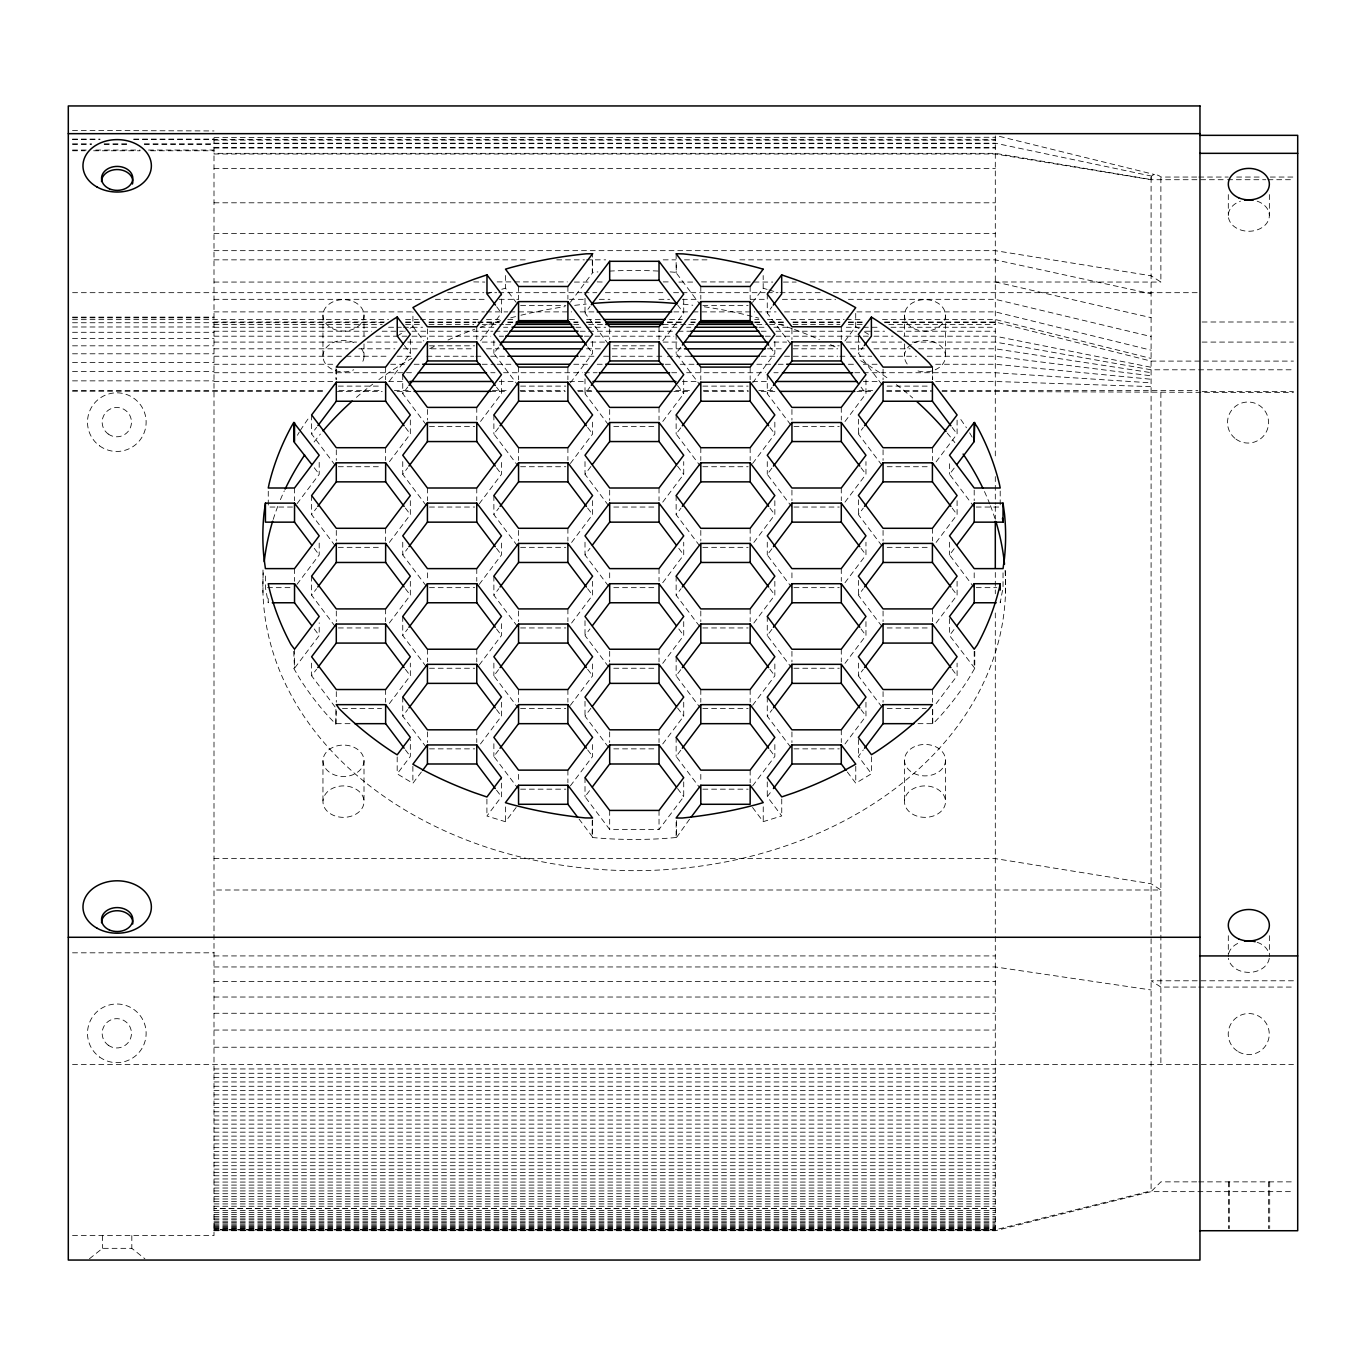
<?xml version="1.0" encoding="UTF-8"?>
<svg xmlns="http://www.w3.org/2000/svg" width="1366" height="1366" viewBox="0 0 1366 1366"><rect width="100%" height="100%" fill="white"/><g stroke="black" fill="none" stroke-linecap="round" stroke-linejoin="round"><path stroke-width="0.75" stroke-dasharray="5 3.75" d="M297.395 435.276L299.239 432.151M974.778 651.326L974.778 668.247L969.228 677.758A371.381 284.487 0 0 1 940.03 716.399L932.722 724.082L932.415 706.768M335.063 465.089L311.619 433.995L316.639 427.319M297.037 503.695L319.2 474.292L319.2 461.606M389.412 381.114L410.329 353.384L410.329 336.463M335.063 545.7L311.619 514.606L316.553 508.05M426.192 424.792L402.748 393.681L407.768 387.005M296.985 584.375L319.2 554.903L319.2 542.217M389.412 461.725L410.329 433.995L410.329 419.191M480.542 340.817L501.459 313.087L501.459 294.049M335.063 626.311L311.619 595.2L316.553 588.661M426.192 505.403L402.748 474.292L407.683 467.753M518.551 386.117L493.877 353.384L498.897 346.708M293.69 651.326L294.527 668.247L319.2 635.514L319.2 622.828M389.344 542.422L410.329 514.606L410.329 499.802M480.542 421.428L501.459 393.681L501.459 378.877M570.425 302.176L592.588 272.773L592.588 253.734M335.063 706.922L311.619 675.811L316.553 669.272M426.192 586.014L402.748 554.903L407.683 548.347M518.551 466.728L493.877 433.995L498.812 427.438M608.451 344.181L585.007 313.087L590.027 306.411M389.344 623.033L410.329 595.2L410.329 580.396M479.244 503.764L501.459 474.292L501.459 461.606M570.425 382.787L592.588 353.384L592.588 340.697M293.69 668.247L298.83 677.109A371.381 284.487 0 0 0 327.891 715.801L335.882 724.236L336.292 710.986M426.192 666.608L402.748 635.514L407.683 628.958M517.321 545.7L493.877 514.606L498.812 508.05M608.451 424.792L585.007 393.681L590.027 387.005M700.809 305.523L676.136 272.773L676.426 261.811M389.344 703.644L410.329 675.811L410.329 663.125M479.244 584.375L501.459 554.903L501.459 542.217M570.373 463.467L592.588 433.995L592.588 419.191M662.8 340.817L683.717 313.087L683.717 298.266M426.192 747.219L402.748 716.125L407.683 709.569M517.321 626.311L493.877 595.2L498.812 588.661M608.451 505.403L585.007 474.292L591.171 466.113M700.809 386.117L676.136 353.384L681.156 346.708M421.36 772.029L412.874 783.281L397.182 773.856L410.329 756.423L410.329 739.501M479.244 664.986L501.459 635.514L501.459 620.71M571.603 542.422L592.588 514.606L592.588 497.685M662.8 421.428L683.717 393.681L683.717 378.877M752.529 302.381L763.184 288.243L763.184 275.556M518.551 708.561L493.877 675.811L498.812 669.272M608.451 586.014L585.007 554.903L589.941 548.347M700.809 466.728L676.136 433.995L681.071 427.438M790.709 344.181L767.265 313.087L772.063 306.701M480.473 743.958L501.459 716.125L501.459 701.321M571.603 623.033L592.588 595.2L592.588 578.279M662.732 502.125L683.717 474.292L683.717 461.606M752.683 382.787L774.846 353.384L774.846 340.697M518.551 789.172L493.877 756.423L498.812 749.883M608.451 666.608L585.007 635.514L589.941 628.958M699.58 545.7L676.136 514.606L681.071 508.05M790.709 424.792L767.265 393.681L772.2 387.141M516.16 807.46L505.42 821.717L486.911 816.031L501.459 796.72L501.459 777.698M570.373 705.283L592.588 675.811L592.588 661.007M662.732 582.736L683.717 554.903L683.717 542.217M752.632 463.467L774.846 433.995L774.846 419.191M844.888 341.039L855.714 326.696L855.714 311.892M608.451 747.219L585.007 716.125L591.171 707.93M699.58 626.311L676.136 595.2L681.071 588.661M791.938 507.042L767.265 474.292L772.2 467.753M881.838 384.495L858.394 353.384L863.107 347.101M570.373 785.894L592.588 756.423L592.588 741.618M662.732 663.347L683.717 635.514L683.717 620.71M753.861 542.422L774.846 514.606L774.846 499.802M844.991 421.513L865.959 393.681L865.959 378.877M683.717 781.915L683.717 796.72L659.027 829.469L609.68 829.469L585.007 796.72L591.171 788.541M700.809 708.561L676.136 675.811L681.071 669.272M791.938 587.653L767.265 554.903L772.2 548.347M881.838 465.089L858.394 433.995L863.329 427.438M676.494 820.59L676.494 837.512L662.886 838.604A371.381 284.487 0 0 1 604.609 838.536L592.212 837.529L592.588 817.995M662.732 743.958L683.717 716.125L683.717 701.321M753.861 623.033L774.846 595.2L774.846 580.396M844.991 502.125L865.959 474.292L865.959 461.606M700.809 789.172L676.136 756.423L681.071 749.883M791.938 668.247L767.265 635.514L772.2 628.958M881.838 545.7L858.394 514.606L863.329 508.05M752.632 705.283L774.846 675.811L774.846 663.125M844.991 582.736L865.959 554.903L865.959 542.217M936.12 461.828L957.088 433.995L957.088 419.191M676.494 837.512L689.693 819.019M790.709 747.219L767.265 716.125L772.2 709.569M881.838 626.311L858.394 595.2L863.329 588.661M974.197 507.042L949.524 474.292L954.458 467.753M752.632 785.894L774.846 756.423L774.846 743.736M844.991 663.347L865.959 635.514L865.959 620.71M936.12 542.422L957.088 514.606L957.088 499.802M752.546 807.443L763.235 821.649L781.745 815.946L767.265 796.72L772.2 790.18M881.838 706.922L858.394 675.811L863.329 669.272M974.197 587.653L949.524 554.903L954.458 548.347M844.991 743.958L865.959 716.125L865.959 701.321M936.12 623.033L957.088 595.2L957.088 580.396M847.33 771.995L855.765 783.196L871.457 773.754L858.394 756.423L863.329 749.883M974.778 668.247L949.524 635.514L954.458 628.958M936.12 703.644L957.088 675.811L957.088 663.125M89.473 1258.752L102.501 1248.336L131.819 1248.336L144.864 1258.752M397.233 336.019L405.292 331.033M409.988 328.216L412.925 326.594L412.925 311.789M486.979 293.878L492.545 291.983M501.783 289.268L505.488 288.192L516.177 302.364M995.302 1229.793L214.001 1229.793L995.302 1229.827L1151.094 1190.862M214.001 1230.732L995.302 1230.732L1151.094 1191.647L1293.448 1191.647M1196.667 177.051L1160.878 177.051C1157.822 173.96 1149.916 173.021 1151.094 179.561L995.302 153.333L214.001 153.333M592.281 259.677L592.281 272.363L597.966 271.919M72.518 130.436L214.001 130.948M214.001 137.522L995.302 137.283M72.518 139.093L99.974 139.093M133.766 139.093L214.001 139.093M72.518 139.605L99.974 139.605M133.766 139.605L995.302 139.759M214.001 140.117L995.302 140.117M214.001 143.191L995.302 143.191L1151.094 176.009M214.001 143.652L995.302 143.652M72.518 143.823L91.522 143.823M104.192 143.823L129.531 143.823M144.318 143.823L214.001 143.823M72.518 144.437L91.522 144.437M104.192 144.437L129.531 144.437M144.318 144.437L214.001 144.437M214.001 147.477L995.302 147.477M214.001 148.04L995.302 148.04M72.518 150.055L87.304 150.055M95.757 150.055L140.1 150.055M148.535 150.055L214.001 150.055M72.518 150.772L85.187 150.772M93.639 150.772L140.1 150.772M150.653 150.772L214.001 150.772M214.001 153.999L995.302 153.999L1151.094 179.714L1225.456 179.714M214.001 168.445L995.302 168.445M999.4 136.378L1154.56 174.541M1198.767 177.051L1228.239 177.051M1236.657 177.051L1261.911 177.051M1270.329 177.051L1293.482 177.051M1227.59 179.714L1265.838 179.714M1267.955 179.714L1293.448 179.714M214.001 202.8L995.302 202.8M214.001 233.381L995.302 233.381M214.001 250.661L995.302 250.661L1151.094 275.778L1160.878 282.062L1160.878 177.051M214.001 259.847L526.952 259.847M556.747 259.847L584.426 259.847M586.56 259.847L605.719 259.847M663.193 259.847L675.965 259.847M684.486 259.847L710.03 259.847M739.826 259.847L995.302 259.847L1151.094 293.741M214.001 282.062L457.115 282.062M473.729 281.908L484.845 282.062M497.139 281.908L567.402 281.908M574.403 282.062L589.344 282.062M597.198 281.908L604.267 282.062M663.193 281.908L671.713 281.908M678.902 282.062L693.843 282.062M701.509 281.908L772.746 282.062M783.401 282.062L796.207 282.062M810.089 281.908L1160.878 282.062M72.569 292.683L432.732 292.683M447.655 292.683L483.888 292.683M486.023 292.683L496.678 292.683M498.795 292.683L581.916 292.683M584.05 292.683L596.84 292.683M605.36 292.683L665.037 292.683M673.558 292.683L679.961 292.683M682.078 292.683L765.199 292.683M767.333 292.683L777.988 292.683M780.123 292.683L820.607 292.683M833.397 292.683L1197.845 292.683M214.001 299.325L420.506 299.325M435.413 299.325L486.501 299.325M499.273 299.325L518.431 299.325M569.52 299.325L586.56 299.325M599.332 299.325L609.97 299.325M658.941 299.325L669.579 299.325M682.351 299.325L699.392 299.325M750.48 299.325L767.504 299.325M782.411 299.325L835.633 299.325M848.406 299.325L995.302 299.325L1151.094 336.548M520.6 305.523L565.848 305.523M702.858 305.523L748.107 305.523M214.001 311.892L411.986 311.892M420.506 311.892L484.367 311.892M486.501 311.892L507.793 311.892M509.911 311.892L571.654 311.892M580.174 311.892L595.064 311.892M673.831 311.892L690.872 311.892M693.006 311.892L754.732 311.892M756.866 311.892L776.025 311.892M784.545 311.892L848.406 311.892M856.926 311.892L995.302 311.892L1151.094 350.191M72.518 317.117L214.001 317.117M72.518 317.8L214.001 317.8M72.518 319.661L388.576 319.507M405.6 319.507L418.372 319.507M420.506 319.507L477.98 319.507M486.501 319.507L499.273 319.507M507.793 319.507L514.179 319.507M569.52 319.507L578.04 319.507M586.56 319.507L601.45 319.507M669.579 319.507L682.351 319.507M690.872 319.507L699.392 319.507M754.732 319.507L759.001 319.507M767.504 319.507L782.411 319.507M790.931 319.507L844.154 319.507M846.271 319.507L863.312 319.507M882.47 319.507L995.302 319.507L1151.094 358.438M214.001 322L384.307 322M405.6 322L420.506 322M429.026 322L475.846 322M477.98 322L499.273 322M507.793 322L514.179 322M573.788 322L578.04 322M586.56 322L601.45 322M667.445 322L682.351 322M690.872 322L695.123 322M754.732 322L761.118 322M769.639 322L784.545 322M793.048 322L839.885 322M848.406 322L863.312 322M884.605 322L995.302 322L1151.094 361.102L1293.448 361.102M1202.097 322L1293.448 322M72.518 322.752L384.307 322.649M405.6 322.649L420.506 322.649M429.026 322.649L475.846 322.649M477.98 322.649L499.273 322.649M507.793 322.649L514.179 322.649M573.788 322.649L578.04 322.649M586.56 322.649L601.45 322.649M667.445 322.649L682.351 322.649M690.872 322.649L695.123 322.649M754.732 322.649L761.118 322.649M769.639 322.649L784.545 322.649M793.048 322.649L839.885 322.649M848.406 322.649L863.312 322.649M884.605 322.649L995.302 322.649M214.001 324.391L382.19 324.391M405.6 324.391L420.506 324.391M429.026 324.391L473.729 324.391M482.232 324.391L503.525 324.391M505.659 324.391L512.045 324.391M573.788 324.391L580.174 324.391M588.678 324.391L603.584 324.391M663.193 324.391L686.603 324.391M688.737 324.391L695.123 324.391M756.866 324.391L767.504 324.391M769.639 324.391L784.545 324.391M793.048 324.391L839.885 324.391M848.406 324.391L863.312 324.391M888.856 324.391L995.302 324.391M72.518 326.986L214.001 326.986M214.001 327.259L377.921 327.259M388.576 327.259L401.348 327.259M403.465 327.259L422.623 327.259M480.115 327.259L495.021 327.259M503.525 327.259L507.793 327.259M575.906 327.259L584.426 327.259M586.56 327.259L605.719 327.259M663.193 327.259L678.099 327.259M686.603 327.259L690.872 327.259M759.001 327.259L765.387 327.259M773.89 327.259L788.797 327.259M846.271 327.259L861.178 327.259M863.312 327.259L880.336 327.259M890.991 327.259L995.302 327.259M214.001 331.221L371.535 331.221M382.19 331.221L403.465 331.221M411.986 331.221L492.887 331.221M495.021 331.221L507.793 331.221M580.174 331.221L586.56 331.221M588.678 331.221L675.965 331.221M678.099 331.221L690.872 331.221M761.118 331.221L767.504 331.221M776.025 331.221L856.926 331.221M865.429 331.221L884.605 331.221M897.377 331.221L995.302 331.221M72.518 332.297L214.001 332.297M214.001 336.19L365.149 336.19M375.804 336.19L409.851 336.19M411.986 336.19L490.753 336.19M499.273 336.19L503.525 336.19M584.426 336.19L592.946 336.19M595.064 336.19L673.831 336.19M765.387 336.19L773.89 336.19M776.025 336.19L861.178 336.19M863.312 336.19L871.815 336.19M873.95 336.19L893.108 336.19M903.763 336.19L995.302 336.19L1151.094 367.266M72.518 338.614L214.001 338.614M214.001 342.081L356.628 342.081M367.283 342.081L397.079 342.081M407.734 342.081L422.623 342.081M482.232 342.081L495.021 342.081M590.812 342.081L605.719 342.081M663.193 342.081L678.099 342.081M773.89 342.081L786.662 342.081M846.271 342.081L861.178 342.081M871.815 342.081L901.628 342.081M912.266 342.081L995.302 342.081L1151.094 369.793L1293.448 369.793M1202.097 342.081L1293.448 342.081M72.518 345.82L214.001 345.82M429.47 345.82L474.719 345.82M613.795 345.82L654.912 345.82M793.987 345.82L839.236 345.82M214.001 348.808L348.125 348.808M358.763 348.808L394.962 348.808M403.465 348.808L418.372 348.808M431.144 348.808L473.729 348.808M486.501 348.808L499.273 348.808M586.56 348.808L601.45 348.808M612.105 348.808L654.673 348.808M667.445 348.808L682.351 348.808M767.504 348.808L782.411 348.808M793.048 348.808L837.768 348.808M850.54 348.808L865.429 348.808M873.95 348.808L910.149 348.808M918.652 348.808L995.302 348.808L1151.094 372.662M72.518 353.794L214.001 353.794M214.001 356.236L343.856 356.236M345.991 356.236L388.576 356.236M397.079 356.236L414.12 356.236M426.892 356.236L473.729 356.236M475.846 356.236L482.232 356.236M490.753 356.236L507.793 356.236M580.174 356.236L595.064 356.236M603.584 356.236L654.673 356.236M656.807 356.236L665.327 356.236M667.445 356.236L690.872 356.236M761.118 356.236L776.025 356.236M784.545 356.236L837.768 356.236M839.885 356.236L848.406 356.236M850.54 356.236L871.815 356.236M880.336 356.236L916.535 356.236M927.173 356.236L995.302 356.236L1151.094 375.821M72.518 362.383L214.001 362.383M214.001 364.261L333.219 364.261M390.693 364.261L405.6 364.261M414.12 364.261L420.506 364.261M482.232 364.261L495.021 364.261M497.139 364.261L512.045 364.261M573.788 364.261L588.678 364.261M597.198 364.261L603.584 364.261M665.327 364.261L671.713 364.261M680.217 364.261L695.123 364.261M756.866 364.261L776.025 364.261M778.159 364.261L784.545 364.261M848.406 364.261L854.792 364.261M863.312 364.261L878.201 364.261M935.693 364.261L995.302 364.261L1151.094 379.253M72.518 371.45L214.001 371.45M214.001 372.73L414.12 372.73M490.753 372.73L495.021 372.73M503.525 372.73L582.292 372.73M584.426 372.73L597.198 372.73M671.713 372.73L678.099 372.73M686.603 372.73L765.387 372.73M773.89 372.73L778.159 372.73M854.792 372.73L861.178 372.73M863.312 372.73L995.302 372.73L1151.094 382.856M72.518 380.858L214.001 380.858M214.001 381.49L333.219 381.49M388.576 381.49L405.6 381.49M499.273 381.49L516.297 381.49M569.52 381.49L586.56 381.49M682.351 381.49L699.392 381.49M752.598 381.49L767.504 381.49M863.312 381.49L880.336 381.49M935.693 381.49L995.302 381.49L1151.094 386.612M338.341 386.117L381.541 386.117M520.6 386.117L565.848 386.117M702.858 386.117L748.107 386.117M887.183 386.117L930.366 386.117M72.569 390.42L326.184 390.42M338.956 390.42L381.592 390.42M394.381 390.42L411.422 390.42M492.409 390.42L509.467 390.42M520.122 390.42L564.875 390.42M577.664 390.42L592.571 390.42M675.692 390.42L690.615 390.42M703.405 390.42L748.158 390.42M758.813 390.42L775.854 390.42M858.975 390.42L873.899 390.42M886.688 390.42L931.441 390.42M942.096 390.42L1197.845 390.42M72.518 391.222L324.698 391.376M337.47 391.376L382.19 391.376M397.079 391.376L411.986 391.376M490.753 391.376L507.793 391.376M520.566 391.376L565.268 391.376M578.04 391.376L595.064 391.376M673.831 391.376L690.872 391.376M703.644 391.376L748.346 391.376M761.118 391.376L776.025 391.376M856.926 391.376L871.815 391.376M886.722 391.376L931.424 391.376M942.079 391.376L1293.482 392.657M1202.097 391.376L1293.448 391.376M429.47 426.431L474.719 426.431M613.795 426.431L654.912 426.431M793.987 426.431L839.236 426.431M338.341 466.728L381.541 466.728M520.6 466.728L565.848 466.728M702.858 466.728L748.107 466.728M887.183 466.728L930.366 466.728M292.495 507.042L268.265 507.042L268.265 490.121M429.47 507.042L474.719 507.042M613.795 507.042L654.912 507.042M793.987 507.042L839.236 507.042M976.195 507.042L1000.202 507.042L1000.202 490.121M338.341 547.339L381.541 547.339M520.6 547.339L565.848 547.339M702.858 547.339L748.107 547.339M887.183 547.339L930.366 547.339M267.497 587.653L292.444 587.653M429.47 587.653L474.719 587.653M613.795 587.653L654.912 587.653M793.987 587.653L839.236 587.653M976.246 587.653L996.856 587.653M338.341 627.95L381.541 627.95M520.6 627.95L565.848 627.95M702.858 627.95L748.107 627.95M887.183 627.95L930.366 627.95M429.47 668.247L474.719 668.247M613.795 668.247L654.912 668.247M793.987 668.247L839.236 668.247M342.456 708.561L381.541 708.561M520.6 708.561L565.848 708.561M702.858 708.561L748.107 708.561M887.183 708.561L926.25 708.561M336.292 723.673L350.686 723.673M918.02 723.673L932.415 723.673M429.47 748.858L474.719 748.858M613.795 748.858L654.912 748.858M793.987 748.858L839.236 748.858M520.6 789.172L565.848 789.172M702.858 789.172L748.107 789.172M214.001 858.599L995.302 858.599L1151.094 883.734L1160.878 890L214.001 890M72.518 952.819L214.001 952.819M214.001 955.927L995.302 955.927M214.001 966.957L995.302 966.957L1151.094 989.974M1293.448 980.788L1151.094 980.788L1160.878 987.072L1196.667 987.072M214.001 981.539L995.302 981.539M1198.767 987.072L1293.482 987.072M214.001 997.026L995.302 997.026M214.001 1013.265L995.302 1013.265M214.001 1030.049L995.302 1030.049M214.001 1047.227L995.302 1047.227M72.518 1064.592L1293.482 1064.592M214.001 1068.946L995.302 1068.946M214.001 1073.283L995.302 1073.283M214.001 1077.62L995.302 1077.62M214.001 1081.957L995.302 1081.957M214.001 1086.277L995.302 1086.277M214.001 1090.58L995.302 1090.58M214.001 1094.866L995.302 1094.866M214.001 1099.135L995.302 1099.135M214.001 1103.387L995.302 1103.387M214.001 1107.587L995.302 1107.587M214.001 1111.787L995.302 1111.787M214.001 1115.92L995.302 1115.937M214.001 1120.052L995.302 1120.052M214.001 1124.133L995.302 1124.133M214.001 1128.179L995.302 1128.179M214.001 1132.158L995.302 1132.175M214.001 1136.119L995.302 1136.119M214.001 1140.012L995.302 1140.012M214.001 1143.871L995.302 1143.871M214.001 1147.662L995.302 1147.645M214.001 1151.401L995.302 1151.401M214.001 1155.073L995.302 1155.073M214.001 1158.692L995.302 1158.692M214.001 1162.227L995.302 1162.244M214.001 1165.727L995.302 1165.727M214.001 1169.142L995.302 1169.142M214.001 1172.489L995.302 1172.489M214.001 1175.767L995.302 1175.733M214.001 1178.96L995.302 1178.96M1196.667 1181.863L1160.878 1181.863L1151.094 1191.647L1151.094 174.541M1198.767 1181.863L1293.482 1181.863M214.001 1182.068L995.302 1182.068M214.001 1185.107L995.302 1185.107M214.001 1188.027L995.302 1188.061M214.001 1190.93L995.302 1190.93M214.001 1193.713L995.302 1193.713M214.001 1196.411L995.302 1196.411M214.001 1199.007L995.302 1198.972M214.001 1201.517L995.302 1201.517M214.001 1203.924L995.302 1203.924M214.001 1206.246L995.302 1206.246M214.001 1210.6L995.302 1210.6M214.001 1212.632L995.302 1212.632M214.001 1214.545L995.302 1214.545M214.001 1216.372L995.302 1216.338M214.001 1218.096L995.302 1218.096M214.001 1219.701L995.302 1219.701M214.001 1221.204L995.302 1221.204M214.001 1222.57L995.302 1222.604M214.001 1223.902L995.302 1223.902M214.001 1225.08L995.302 1225.08M214.001 1226.139L995.302 1226.139M214.001 1227.061L995.302 1227.112M214.001 1227.949L995.302 1227.949M214.001 1228.683L995.302 1228.683M214.001 1229.315L995.302 1229.315M214.001 1230.22L995.302 1230.22M214.001 1230.51L995.302 1230.51M72.518 1235.615L214.001 1235.615L214.001 135.712M670.125 271.885L676.426 272.397M995.302 281.908L1151.094 317.663M763.184 288.243L767.077 289.387M769.007 289.968L776.793 292.256M855.714 326.696L859.026 328.54M864.251 331.699L869.613 335.012M952.153 427.438L957.088 433.995M861.024 387.141L865.959 393.681M952.153 508.05L957.088 514.606M769.895 346.827L774.846 353.384M861.024 467.753L865.959 474.292M952.153 588.661L957.088 595.2M677.536 304.891L683.717 313.087M769.895 427.438L774.846 433.995M861.024 548.347L865.959 554.903M952.153 669.272L957.088 675.811M677.536 385.502L683.717 393.681M769.895 508.05L774.846 514.606M861.024 628.958L865.959 635.514M587.653 346.827L592.588 353.384M677.536 466.113L683.717 474.292M769.895 588.661L774.846 595.2M861.024 709.569L865.959 716.125M496.661 306.718L501.459 313.087M587.653 427.438L592.588 433.995M678.782 548.347L683.717 554.903M769.895 669.272L774.846 675.811M496.524 387.141L501.459 393.681M587.653 508.05L592.588 514.606M678.782 628.958L683.717 635.514M769.895 749.883L774.846 756.423M412.925 326.594L423.801 341.005M404.387 345.496L410.329 353.384M496.524 467.753L501.459 474.292M587.653 588.661L592.588 595.2M677.536 707.93L683.717 716.125M405.395 427.438L410.329 433.995M496.524 548.347L501.459 554.903M587.653 669.272L592.588 675.811M677.536 788.541L683.717 796.72M405.395 508.05L410.329 514.606M496.524 628.958L501.459 635.514M587.653 749.883L592.588 756.423M314.265 467.753L319.2 474.292M405.395 588.661L410.329 595.2M496.524 709.569L501.459 716.125M579.013 819.019L592.588 837.034M314.265 548.347L319.2 554.903M405.395 669.272L410.329 675.811M496.524 790.18L501.459 796.72M314.265 628.958L319.2 635.514M405.395 749.883L410.329 756.423M969.638 432.8L973.685 439.801M1269.697 1181.863L1269.697 1228.615M1269.355 194.604L1269.355 215.538M1269.355 935.71L1269.355 956.644M1268.382 1181.863L1268.382 1228.615M1229.28 1181.863L1229.28 1228.615M1228.666 1181.863L1228.666 1228.615M1228.307 194.604L1228.307 215.538M1228.307 935.71L1228.307 956.644M1160.878 392.657L1160.878 1064.592M1005.496 570.715L1005.461 593.988M1003.037 572.849L1003.037 587.653L1000.219 602.765L1000.219 598.547M995.302 135.917L995.302 457.422M995.302 476.597L995.302 504.293M995.302 506.41L995.302 519.2M995.302 572.456L995.302 593.766M995.302 612.941L995.302 1230.732M974.197 490.121L974.197 500.69M974.197 572.832L974.197 581.301M974.197 651.326L974.197 668.247M949.524 463.723L949.524 474.292M949.524 542.217L949.524 554.903M949.524 618.593L949.524 635.514M945.511 315.341A20.524 15.726 0 0 1 914.725 328.95A20.524 15.726 0 0 1 914.725 301.715A20.524 15.726 0 0 1 945.511 315.341L945.511 356.167M945.511 760.162A20.524 15.726 0 0 1 914.725 773.788A20.524 15.726 0 0 1 914.725 746.553A20.524 15.726 0 0 1 945.511 760.162L945.511 801.62A20.524 15.726 0 0 1 914.725 815.246A20.524 15.726 0 0 1 914.725 788.011A20.524 15.726 0 0 1 945.511 801.62M932.671 368.854L932.671 379.441M932.722 709.278L932.722 724.082M932.415 367.095L932.415 379.782M932.415 447.707L932.415 460.393M932.415 528.3L932.415 541.004M932.415 608.912L932.415 621.598M932.415 689.523L932.415 702.209M904.463 315.341L904.463 335.746M904.463 343.925L904.463 356.167M904.463 760.162L904.463 801.62M883.068 369.213L883.068 379.782M883.068 449.807L883.068 460.393M883.068 530.418L883.068 541.004M883.068 611.029L883.068 621.598M883.068 691.64L883.068 702.209M871.457 756.832L871.457 773.754M858.394 336.463L858.394 353.384M858.394 419.191L858.394 433.995M858.394 499.802L858.394 514.606M858.394 580.396L858.394 595.2M858.394 663.125L858.394 675.811M858.394 739.501L858.394 756.423M855.765 766.275L855.765 783.196M841.285 326.781L841.285 339.468M841.285 407.392L841.285 420.079M841.285 488.004L841.285 500.69M841.285 568.615L841.285 581.301M841.285 649.226L841.285 661.912M841.285 729.82L841.285 742.523M791.938 328.899L791.938 339.468M791.938 409.51L791.938 420.079M791.938 490.121L791.938 500.69M791.938 572.832L791.938 581.301M791.938 651.326L791.938 661.912M791.938 731.937L791.938 742.523M781.745 799.025L781.745 815.946M767.265 294.049L767.265 313.087M767.265 374.66L767.265 393.681M767.265 461.606L767.265 474.292M767.265 542.217L767.265 554.903M767.265 616.476L767.265 635.514M767.265 697.087L767.265 716.125M767.265 781.915L767.265 796.72M763.235 806.845L763.235 821.649M750.156 286.484L750.156 299.171M750.156 367.095L750.156 379.782M750.156 447.707L750.156 460.393M750.156 528.3L750.156 541.004M750.156 608.912L750.156 621.598M750.156 689.523L750.156 702.209M750.156 770.134L750.156 782.82M700.809 286.484L700.809 299.171M700.809 367.095L700.809 379.782M700.809 447.707L700.809 460.393M700.809 530.418L700.809 541.004M700.809 611.029L700.809 621.598M700.809 689.523L700.809 702.209M700.809 774.368L700.809 782.82M676.136 253.734L676.136 272.773M676.136 334.346L676.136 353.384M676.136 414.957L676.136 433.995M676.136 495.568L676.136 514.606M676.136 576.179L676.136 595.2M676.136 656.773L676.136 675.811M676.136 737.384L676.136 756.423M676.136 822.23L676.136 837.034M659.027 326.781L659.027 339.468M659.027 407.392L659.027 420.079M659.027 488.004L659.027 500.69M659.027 568.615L659.027 581.301M659.027 649.226L659.027 661.912M659.027 729.82L659.027 742.523M659.027 810.431L659.027 829.469M609.68 328.899L609.68 339.468M609.68 409.51L609.68 420.079M609.68 490.121L609.68 500.69M609.68 572.832L609.68 581.301M609.68 651.326L609.68 661.912M609.68 731.937L609.68 742.523M609.68 810.431L609.68 829.469M592.212 820.607L592.212 837.529M585.007 298.266L585.007 313.087M585.007 378.877L585.007 393.681M585.007 461.606L585.007 474.292M585.007 542.217L585.007 554.903M585.007 620.71L585.007 635.514M585.007 701.321L585.007 716.125M585.007 777.698L585.007 796.72M567.897 286.484L567.897 299.171M567.897 367.095L567.897 379.782M567.897 447.707L567.897 460.393M567.897 528.3L567.897 541.004M567.897 608.912L567.897 621.598M567.897 689.523L567.897 702.209M567.897 770.134L567.897 782.82M518.551 286.484L518.551 299.171M518.551 367.095L518.551 379.782M518.551 447.707L518.551 460.393M518.551 530.418L518.551 541.004M518.551 611.029L518.551 621.598M518.551 689.523L518.551 702.209M518.551 774.368L518.551 782.82M505.488 275.505L505.488 288.192M505.42 806.913L505.42 821.717M493.877 340.697L493.877 353.384M493.877 414.957L493.877 433.995M493.877 495.568L493.877 514.606M493.877 576.179L493.877 595.2M493.877 663.125L493.877 675.811M493.877 743.736L493.877 756.423M486.911 799.11L486.911 816.031M476.768 326.781L476.768 339.468M476.768 407.392L476.768 420.079M476.768 488.004L476.768 500.69M476.768 568.615L476.768 581.301M476.768 649.226L476.768 661.912M476.768 729.82L476.768 742.523M427.421 328.899L427.421 339.468M427.421 409.51L427.421 420.079M427.421 488.004L427.421 500.69M427.421 572.832L427.421 581.301M427.421 649.226L427.421 661.912M427.421 731.937L427.421 742.523M412.874 766.36L412.874 783.281M402.748 374.66L402.748 393.681M402.748 461.606L402.748 474.292M402.748 542.217L402.748 554.903M402.748 616.476L402.748 635.514M402.748 697.087L402.748 716.125M397.182 756.935L397.182 773.856M385.639 367.095L385.639 379.782M385.639 447.707L385.639 460.393M385.639 528.3L385.639 541.004M385.639 608.912L385.639 621.598M385.639 689.523L385.639 702.209M364.005 315.341A20.524 15.726 0 0 1 333.219 328.95A20.524 15.726 0 0 1 333.219 301.715A20.524 15.726 0 0 1 364.005 315.341L364.005 335.746M364.005 343.925L364.005 356.167M364.005 760.794A20.524 15.726 0 0 1 333.219 774.402A20.524 15.726 0 0 1 333.219 747.185A20.524 15.726 0 0 1 364.005 760.794L364.005 801.62A20.524 15.726 0 0 1 333.219 815.246A20.524 15.726 0 0 1 333.219 788.011A20.524 15.726 0 0 1 364.005 801.62M336.292 369.213L336.292 379.782M336.292 449.807L336.292 460.393M336.292 530.418L336.292 541.004M336.292 611.029L336.292 621.598M336.292 691.64L336.292 702.209M335.934 368.718L335.934 379.287M335.882 709.432L335.882 724.236M322.957 315.341L322.957 356.167A20.524 15.726 0 0 0 353.743 369.793M322.957 760.794L322.957 801.62M311.619 414.957L311.619 433.995M311.619 495.568L311.619 514.606M311.619 576.179L311.619 595.2M311.619 663.125L311.619 675.811M294.527 488.004L294.527 500.69M294.527 568.615L294.527 581.301M294.527 649.226L294.527 668.247M268.231 598.53L268.231 602.765L265.414 587.653L265.414 572.832M262.989 569.998L262.972 593.254M131.819 1235.615L131.819 1248.336M102.501 1235.615L102.501 1248.336M907.212 364.039A20.524 15.726 0 0 1 921.418 340.68A20.524 15.726 0 0 1 945.187 358.899A20.524 15.726 0 0 1 914.725 369.793M361.256 348.313A20.524 15.726 0 0 1 361.256 364.039M322.957 356.167A20.524 15.726 0 0 1 353.743 342.559M1257.181 201.178A20.524 15.726 0 0 1 1265.001 225.219A20.524 15.726 0 0 1 1232.661 225.219A20.524 15.726 0 0 1 1240.482 201.178M1269.253 958.283A20.524 15.726 0 0 1 1248.831 972.37A20.524 15.726 0 0 1 1228.427 958.283M1228.751 953.366A20.524 15.726 0 0 1 1240.482 942.284M1257.181 942.284A20.524 15.726 0 0 1 1268.912 953.366M1005.052 570.595A371.381 284.487 0 0 1 633.756 870.671A371.381 284.487 0 0 1 263.467 569.861M273.217 519.404A371.381 284.487 0 0 1 278.271 505.027M280.423 499.683A371.381 284.487 0 0 1 284.316 490.872M314.06 442.003A371.381 284.487 0 0 1 320.395 434.064M356.389 397.386A371.381 284.487 0 0 1 372.73 384.17M378.928 379.56A371.381 284.487 0 0 1 411.969 358.251M429.641 348.74A371.381 284.487 0 0 1 436.915 345.154M448.014 340.032A371.381 284.487 0 0 1 474.77 329.24M480.644 327.14A371.381 284.487 0 0 1 500.571 320.754M510.713 317.885A371.381 284.487 0 0 1 518.892 315.751M520.941 315.239A371.381 284.487 0 0 1 565.114 306.65M574.676 305.369A371.381 284.487 0 0 1 586.219 304.072M683.171 304.157A371.381 284.487 0 0 1 692.801 305.25M704.293 306.787A371.381 284.487 0 0 1 758.642 318.124M770.783 321.608A371.381 284.487 0 0 1 792.587 328.847M794.534 329.548A371.381 284.487 0 0 1 819.395 339.571M830.511 344.659A371.381 284.487 0 0 1 837.802 348.228M860.682 360.692A371.381 284.487 0 0 1 888.651 378.928M896.403 384.683A371.381 284.487 0 0 1 912.693 397.933M947.27 433.107A371.381 284.487 0 0 1 954.868 442.635M984.459 491.555A371.381 284.487 0 0 1 989.752 503.934M990.452 505.727A371.381 284.487 0 0 1 994.892 518.312M300.281 430.478A371.381 284.487 0 0 1 308.084 418.884M609.441 271.1A371.381 284.487 0 0 1 661.895 271.253M960.827 419.533A371.381 284.487 0 0 1 966.445 427.78M995.302 1208.449L214.001 1208.449L995.302 1208.483M108.204 434.012A14.667 14.667 0 0 0 131.392 423.682A14.667 14.667 0 0 0 110.851 408.758A14.667 14.667 0 0 0 108.204 434.012M99.581 445.862A29.318 29.318 0 0 0 145.974 425.202A29.318 29.318 0 0 0 104.892 395.355A29.318 29.318 0 0 0 99.581 445.862M108.204 1045.178A14.667 14.667 0 0 0 131.392 1034.847A14.667 14.667 0 0 0 110.851 1019.924A14.667 14.667 0 0 0 108.204 1045.178M99.581 1057.045A29.318 29.318 0 0 0 145.974 1036.384A29.318 29.318 0 0 0 104.892 1006.537A29.318 29.318 0 0 0 99.581 1057.045M1235.991 439.152A20.524 20.524 0 0 0 1268.451 424.689A20.524 20.524 0 0 0 1239.696 403.79A20.524 20.524 0 0 0 1235.991 439.152M1238.467 1051.82A20.524 20.524 0 0 0 1269.253 1034.045A20.524 20.524 0 0 0 1238.467 1016.287A20.524 20.524 0 0 0 1238.467 1051.82"/><path stroke-width="1.5" d="M265.431 503.132L264.031 513.24A371.381 284.487 0 0 0 263.962 557.874L265.414 568.615L294.527 568.615L319.2 535.865L294.527 503.132L265.431 503.132L265.431 522.154L294.527 522.154L311.789 545.085M1000.219 583.743L999.297 588.131A371.381 284.487 0 0 1 977.151 645.128L974.197 649.226L949.524 616.476L974.197 583.726L1000.219 583.743L1000.219 590.078M293.741 422.521L291.299 426.721A371.381 284.487 0 0 0 269.153 483.718L268.265 488.004L294.527 488.004L319.2 455.254L293.741 422.521L293.741 441.56L311.789 464.474M336.292 382.207L311.619 414.957L336.292 447.707L385.639 447.707L410.329 414.957L385.639 382.207L336.292 382.207L336.292 401.245L317.902 425.646M336.292 462.818L311.619 495.568L336.292 528.3L385.639 528.3L410.329 495.568L385.639 462.818L336.292 462.818L336.292 481.856L317.783 506.41M427.421 341.91L402.748 374.66L427.421 407.392L476.768 407.392L501.459 374.66L476.768 341.91L427.421 341.91L427.421 360.948L409.032 385.349M336.292 543.429L311.619 576.179L336.292 608.912L385.639 608.912L410.329 576.179L385.639 543.429L336.292 543.429L336.292 562.468L317.783 587.021M427.421 422.521L402.748 455.254L427.421 488.004L476.768 488.004L501.459 455.254L476.768 422.521L427.421 422.521L427.421 441.56L408.912 466.113M518.551 301.613L493.877 334.346L518.551 367.095L567.897 367.095L592.588 334.346L567.897 301.613L518.551 301.613L518.551 320.634L500.161 345.035M336.292 624.04L311.619 656.773L336.292 689.523L385.639 689.523L410.329 656.773L385.639 624.04L336.292 624.04L336.292 643.079L317.783 667.633M427.421 503.132L402.748 535.865L427.421 568.615L476.768 568.615L501.459 535.865L476.768 503.132L427.421 503.132L427.421 522.154L408.912 546.724M518.551 382.207L493.877 414.957L518.551 447.707L567.897 447.707L592.588 414.957L567.897 382.207L518.551 382.207L518.551 401.245L500.041 425.799M609.68 261.299L585.007 294.049L609.68 326.781L659.027 326.781L683.717 294.049L659.027 261.299L609.68 261.299L609.68 280.337L591.29 304.738M427.421 583.726L402.748 616.476L427.421 649.226L476.768 649.226L501.459 616.476L476.768 583.726L427.421 583.726L427.421 602.765L408.912 627.318M518.551 462.818L493.877 495.568L518.551 528.3L567.897 528.3L592.588 495.568L567.897 462.818L518.551 462.818L518.551 481.856L500.041 506.41M609.68 341.91L585.007 374.66L609.68 407.392L659.027 407.392L683.717 374.66L659.027 341.91L609.68 341.91L609.68 360.948L591.29 385.349M427.421 664.337L402.748 697.087L427.421 729.82L476.768 729.82L501.459 697.087L476.768 664.337L427.421 664.337L427.421 683.376L408.912 707.93M518.551 543.429L493.877 576.179L518.551 608.912L567.897 608.912L592.588 576.179L567.897 543.429L518.551 543.429L518.551 562.468L500.041 587.021M609.68 422.521L585.007 455.254L609.68 488.004L659.027 488.004L683.717 455.254L659.027 422.521L609.68 422.521L609.68 441.56L592.4 464.474M700.809 301.613L676.136 334.346L700.809 367.095L750.156 367.095L774.846 334.346L750.156 301.613L700.809 301.613L700.809 320.634L682.419 345.035M427.421 744.948L412.874 764.243L423.477 770.168A371.381 284.487 0 0 0 473.917 792.536L486.911 796.993L501.459 777.698L476.768 744.948L427.421 744.948L427.421 763.987L422.572 770.424M518.551 624.04L493.877 656.773L518.551 689.523L567.897 689.523L592.588 656.773L567.897 624.04L518.551 624.04L518.551 643.079L500.041 667.633M609.68 503.132L585.007 535.865L609.68 568.615L659.027 568.615L683.717 535.865L659.027 503.132L609.68 503.132L609.68 522.154L592.4 545.085M700.809 382.207L676.136 414.957L700.809 447.707L750.156 447.707L774.846 414.957L750.156 382.207L700.809 382.207L700.809 401.245L682.3 425.799M781.693 274.89L767.265 294.049L791.938 326.781L841.285 326.781L855.714 307.657L844.973 301.664A371.381 284.487 0 0 0 794.534 279.296L781.693 274.89L781.693 293.929L773.276 305.096M518.551 704.651L493.877 737.384L518.551 770.134L567.897 770.134L592.588 737.384L567.897 704.651L518.551 704.651L518.551 723.673L500.041 748.244M609.68 583.726L585.007 616.476L609.68 649.226L659.027 649.226L683.717 616.476L659.027 583.726L609.68 583.726L609.68 602.765L592.4 625.696M700.809 462.818L676.136 495.568L700.809 528.3L750.156 528.3L774.846 495.568L750.156 462.818L700.809 462.818L700.809 481.856L682.3 506.41M791.938 341.91L767.265 374.66L791.938 407.392L841.285 407.392L865.959 374.66L841.285 341.91L791.938 341.91L791.938 360.948L773.429 385.502M518.551 785.262L505.42 802.679L509.808 803.976A371.381 284.487 0 0 0 585.28 817.927L592.588 817.995L567.897 785.262L518.551 785.262L518.551 804.284L567.897 804.284L577.767 817.38M609.68 664.337L585.007 697.087L609.68 729.82L659.027 729.82L683.717 697.087L659.027 664.337L609.68 664.337L609.68 683.376L592.4 706.29M700.809 543.429L676.136 576.179L700.809 608.912L750.156 608.912L774.846 576.179L750.156 543.429L700.809 543.429L700.809 562.468L682.3 587.021M791.938 422.521L767.265 455.254L791.938 488.004L841.285 488.004L865.959 455.254L841.285 422.521L791.938 422.521L791.938 441.56L773.429 466.113M871.388 317.1L858.394 334.346L883.068 367.095L932.415 367.095L929.153 363.014A371.381 284.487 0 0 0 875.777 319.832L871.388 317.1L871.388 336.121L864.302 345.547M609.68 744.948L585.007 777.698L609.68 810.431L659.027 810.431L683.717 777.698L659.027 744.948L609.68 744.948L609.68 763.987L592.4 786.901M700.809 624.04L676.136 656.773L700.809 689.523L750.156 689.523L774.846 656.773L750.156 624.04L700.809 624.04L700.809 643.079L682.3 667.633M791.938 503.132L767.265 535.865L791.938 568.615L841.285 568.615L865.959 535.865L841.285 503.132L791.938 503.132L791.938 522.154L773.429 546.724M883.068 382.207L858.394 414.957L883.068 447.707L932.415 447.707L957.088 414.957L932.415 382.207L883.068 382.207L883.068 401.245L864.558 425.799M700.809 704.651L676.136 737.384L700.809 770.134L750.156 770.134L774.846 737.384L750.156 704.651L700.809 704.651L700.809 723.673L682.3 748.244M791.938 583.726L767.265 616.476L791.938 649.226L841.285 649.226L865.959 616.476L841.285 583.726L791.938 583.726L791.938 602.765L773.429 627.318M883.068 462.818L858.394 495.568L883.068 528.3L932.415 528.3L957.088 495.568L932.415 462.818L883.068 462.818L883.068 481.856L864.558 506.41M700.809 785.262L676.136 817.995L682.232 818.029A371.381 284.487 0 0 0 757.754 804.215L763.235 802.61L750.156 785.262L700.809 785.262L700.809 804.284L690.94 817.38M791.938 664.337L767.265 697.087L791.938 729.82L841.285 729.82L865.959 697.087L841.285 664.337L791.938 664.337L791.938 683.376L773.429 707.93M883.068 543.429L858.394 576.179L883.068 608.912L932.415 608.912L957.088 576.179L932.415 543.429L883.068 543.429L883.068 562.468L864.558 587.021M974.197 422.521L949.524 455.254L974.197 488.004L1000.202 488.004L999.485 484.435A371.381 284.487 0 0 0 977.527 427.387L974.197 422.521L974.197 441.56L956.917 464.474M791.938 744.948L767.265 777.698L781.745 796.907L793.68 792.861A371.381 284.487 0 0 0 844.188 770.578L855.765 764.157L841.285 744.948L791.938 744.948L791.938 763.987L773.429 788.541M883.068 624.04L858.394 656.773L883.068 689.523L932.415 689.523L957.088 656.773L932.415 624.04L883.068 624.04L883.068 643.079L864.558 667.633M974.197 503.132L949.524 535.865L974.197 568.615L1003.037 568.615L1004.42 558.609A371.381 284.487 0 0 0 1004.505 513.957L1003.037 503.132L974.197 503.132L974.197 522.154L956.917 545.085M883.068 704.651L858.394 737.384L871.457 754.715L875.06 752.495A371.381 284.487 0 0 0 928.573 709.398L932.415 704.651L883.068 704.651L883.068 723.673L864.558 748.244M956.917 625.696L974.197 602.765L974.197 583.726M397.233 316.98L393.391 319.354A371.381 284.487 0 0 0 339.878 362.451L336.292 367.095L385.639 367.095L410.329 334.346L397.233 316.98L397.233 336.019L403.192 343.925M486.979 274.839L474.77 278.988A371.381 284.487 0 0 0 424.263 301.254L412.925 307.555L427.421 326.781L476.768 326.781L501.459 294.049L486.979 274.839L486.979 293.878L495.448 305.113M68.3 133.663L1199.963 133.663M1199.963 135.336L1297.7 135.336L1297.7 1230.732L1199.963 1230.732M1199.963 153.333L1297.7 153.333M609.68 280.337L659.027 280.337L676.307 303.252M597.198 311.892L671.713 311.892M603.584 319.507L665.327 319.507M518.551 320.634L567.897 320.634L586.407 345.205M700.809 320.634L750.156 320.634L768.665 345.205M516.297 322L569.52 322M605.719 322L663.193 322M699.392 322L752.598 322M516.297 322.649L569.52 322.649M605.719 322.649L663.193 322.649M699.392 322.649L752.598 322.649M516.297 324.391L571.654 324.391M605.719 324.391L663.193 324.391M697.258 324.391L752.598 324.391M512.045 327.259L573.788 327.259M695.123 327.259L756.866 327.259M509.911 331.221L578.04 331.221M690.872 331.221L759.001 331.221M505.659 336.19L582.292 336.19M688.737 336.19L763.253 336.19M501.407 342.081L584.426 342.081M684.486 342.081L767.504 342.081M503.525 348.808L582.292 348.808M684.486 348.808L765.387 348.808M507.793 356.236L578.04 356.236M690.872 356.236L759.001 356.236M427.421 360.948L476.768 360.948L495.277 385.502M609.68 360.948L659.027 360.948L676.307 383.863M791.938 360.948L841.285 360.948L858.565 383.863M422.623 364.261L480.115 364.261M516.297 364.261L569.52 364.261M605.719 364.261L663.193 364.261M697.258 364.261L752.598 364.261M786.662 364.261L844.154 364.261M418.372 372.73L486.501 372.73M599.332 372.73L669.579 372.73M782.411 372.73L852.657 372.73M409.851 381.49L492.887 381.49M592.946 381.49L675.965 381.49M776.025 381.49L856.926 381.49M414.12 391.376L490.753 391.376M597.198 391.376L671.713 391.376M780.276 391.376L854.792 391.376M336.292 401.245L385.639 401.245L404.148 425.799M518.551 401.245L567.897 401.245L586.407 425.799M700.809 401.245L750.156 401.245L768.665 425.799M883.068 401.245L932.415 401.245L950.924 425.799M427.421 441.56L476.768 441.56L495.277 466.113M609.68 441.56L659.027 441.56L676.307 464.474M791.938 441.56L841.285 441.56L859.795 466.113M974.197 441.56L974.709 422.521M336.292 481.856L385.639 481.856L404.148 506.41M518.551 481.856L567.897 481.856L586.407 506.41M700.809 481.856L750.156 481.856L768.665 506.41M883.068 481.856L932.415 481.856L950.924 506.41M427.421 522.154L476.768 522.154L495.277 546.724M609.68 522.154L659.027 522.154L676.307 545.085M791.938 522.154L841.285 522.154L859.795 546.724M974.197 522.154L1003.037 522.154L1003.037 503.132M336.292 562.468L385.639 562.468L404.148 587.021M518.551 562.468L567.897 562.468L586.407 587.021M700.809 562.468L750.156 562.468L768.665 587.021M883.068 562.468L932.415 562.468L950.924 587.021M294.527 583.726L268.231 583.726L268.982 587.414A371.381 284.487 0 0 0 290.941 644.462L294.527 649.226L319.2 616.476L294.527 583.726L294.527 602.765L311.789 625.696M272.278 602.765L294.527 602.765M427.421 602.765L476.768 602.765L495.277 627.318M609.68 602.765L659.027 602.765L676.307 625.696M791.938 602.765L841.285 602.765L859.795 627.318M974.197 602.765L996.207 602.765M336.292 643.079L385.639 643.079L404.148 667.633M518.551 643.079L567.897 643.079L586.407 667.633M700.809 643.079L750.156 643.079L768.665 667.633M883.068 643.079L932.415 643.079L950.924 667.633M427.421 683.376L476.768 683.376L495.277 707.93M609.68 683.376L659.027 683.376L676.307 706.29M791.938 683.376L841.285 683.376L859.795 707.93M385.639 704.651L336.292 704.651L339.297 708.817A371.381 284.487 0 0 0 392.674 752.017L397.182 754.817L410.329 737.384L385.639 704.651L385.639 723.673L404.148 748.244M354.801 723.673L385.639 723.673M518.551 723.673L567.897 723.673L586.407 748.244M700.809 723.673L750.156 723.673L768.665 748.244M883.068 723.673L913.905 723.673M427.421 763.987L476.768 763.987L495.277 788.541M609.68 763.987L659.027 763.987L676.307 786.901M791.938 763.987L841.285 763.987L846.117 770.39M700.809 804.284L750.156 804.284L750.156 785.262M68.3 937.281L1199.963 937.281M1199.963 955.927L1297.7 955.927M1002.49 518.175L1003.037 522.154M995.302 521.334L995.302 568.205M932.415 382.207L932.415 401.245M932.415 462.818L932.415 481.856M932.415 543.429L932.415 562.468M932.415 624.04L932.415 643.079M841.285 341.91L841.285 360.948M841.285 422.521L841.285 441.56M841.285 503.132L841.285 522.154M841.285 583.726L841.285 602.765M841.285 664.337L841.285 683.376M841.285 744.948L841.285 763.987M750.156 301.613L750.156 320.634M750.156 382.207L750.156 401.245M750.156 462.818L750.156 481.856M750.156 543.429L750.156 562.468M750.156 624.04L750.156 643.079M750.156 704.651L750.156 723.673M659.027 261.299L659.027 280.337M659.027 341.91L659.027 360.948M659.027 422.521L659.027 441.56M659.027 503.132L659.027 522.154M659.027 583.726L659.027 602.765M659.027 664.337L659.027 683.376M659.027 744.948L659.027 763.987M567.897 301.613L567.897 320.634M567.897 382.207L567.897 401.245M567.897 462.818L567.897 481.856M567.897 543.429L567.897 562.468M567.897 624.04L567.897 643.079M567.897 704.651L567.897 723.673M567.897 785.262L567.897 804.284M476.768 341.91L476.768 360.948M476.768 422.521L476.768 441.56M476.768 503.132L476.768 522.154M476.768 583.726L476.768 602.765M476.768 664.337L476.768 683.376M476.768 744.948L476.768 763.987M385.639 382.207L385.639 401.245M385.639 462.818L385.639 481.856M385.639 543.429L385.639 562.468M385.639 624.04L385.639 643.079M294.527 422.521L294.527 441.56M294.527 503.132L294.527 522.154M1244.563 200.17A20.524 15.726 0 0 1 1253.1 200.17M1244.563 941.259A20.524 15.726 0 0 1 1255.183 941.686M264.236 561.631A371.381 284.487 0 0 1 272.654 521.214M285.135 489.113A371.381 284.487 0 0 1 304.652 455.032M323.025 430.922A371.381 284.487 0 0 1 352.138 401.143M592.007 303.525A371.381 284.487 0 0 1 677.382 303.611M916.945 401.689A371.381 284.487 0 0 1 945.955 431.536M963.115 454.041A371.381 284.487 0 0 1 982.82 488.055M996.019 521.932A371.381 284.487 0 0 1 1004.505 564.226M101.528 922.699A15.641 11.987 0 0 1 117.988 910.746A15.641 11.987 0 0 1 132.724 923.962M101.528 181.524A15.641 11.987 0 0 1 118.808 169.606A15.641 11.987 0 0 1 132.468 184.017M592.588 253.734L567.897 286.484L518.551 286.484L505.488 269.153L510.713 267.616A371.381 284.487 0 0 1 586.219 253.82L592.588 253.734M763.184 269.204L750.156 286.484L700.809 286.484L676.136 253.734L683.171 253.905A371.381 284.487 0 0 1 758.642 267.873L763.184 269.204M1199.963 105.95L68.3 105.95L68.3 1260.05L1199.963 1260.05L1199.963 105.95M1238.569 938.852A20.524 15.726 0 0 0 1269.355 925.226A20.524 15.726 0 0 0 1238.569 911.617A20.524 15.726 0 0 0 1238.569 938.852M1238.569 197.746A20.524 15.726 0 0 0 1269.355 184.137A20.524 15.726 0 0 0 1238.569 170.511A20.524 15.726 0 0 0 1238.569 197.746M97.054 928.197A34.201 26.21 0 0 0 151.182 909.739A34.201 26.21 0 0 0 103.253 883.068A34.201 26.21 0 0 0 97.054 928.197M109.348 929.939A15.641 11.987 0 0 0 132.809 919.557A15.641 11.987 0 0 0 109.348 909.193A15.641 11.987 0 0 0 109.348 929.939M97.054 187.022A34.201 26.21 0 0 0 151.182 168.564A34.201 26.21 0 0 0 103.253 141.876A34.201 26.21 0 0 0 97.054 187.022M109.348 188.764A15.641 11.987 0 0 0 132.809 178.383A15.641 11.987 0 0 0 109.348 168.018A15.641 11.987 0 0 0 109.348 188.764"/></g></svg>
